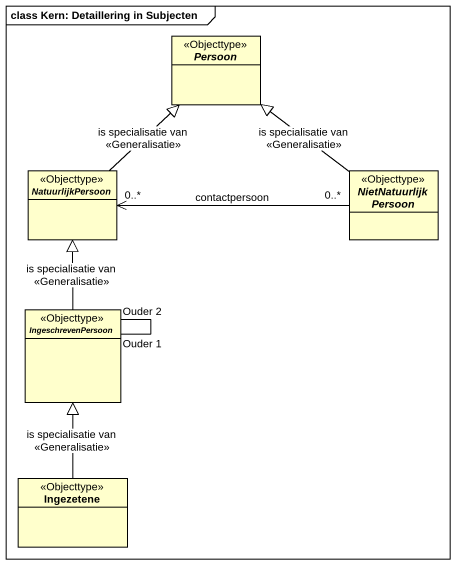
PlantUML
@startuml
mainframe class Kern: Detaillering in Subjecten
hide circle
hide empty members
abstract class Persoon <<Objecttype>>
abstract class NatuurlijkPersoon <<Objecttype>>
abstract class NietNatuurlijkPersoon <<Objecttype>>
abstract class IngeschrevenPersoon <<Objecttype>>
class Ingezetene <<Objecttype>>
NatuurlijkPersoon -up-|> Persoon : is specialisatie van\n<<Generalisatie>>
NietNatuurlijkPersoon -up-|> Persoon : is specialisatie van\n<<Generalisatie>>
NietNatuurlijkPersoon "0..*" -left-> "0..*" NatuurlijkPersoon : contactpersoon
IngeschrevenPersoon -up-|> NatuurlijkPersoon : is specialisatie van\n<<Generalisatie>>
IngeschrevenPersoon -- IngeschrevenPersoon : Ouder 1
IngeschrevenPersoon -- IngeschrevenPersoon : Ouder 2
Ingezetene -up-|> IngeschrevenPersoon : is specialisatie van\n<<Generalisatie>>
@enduml
